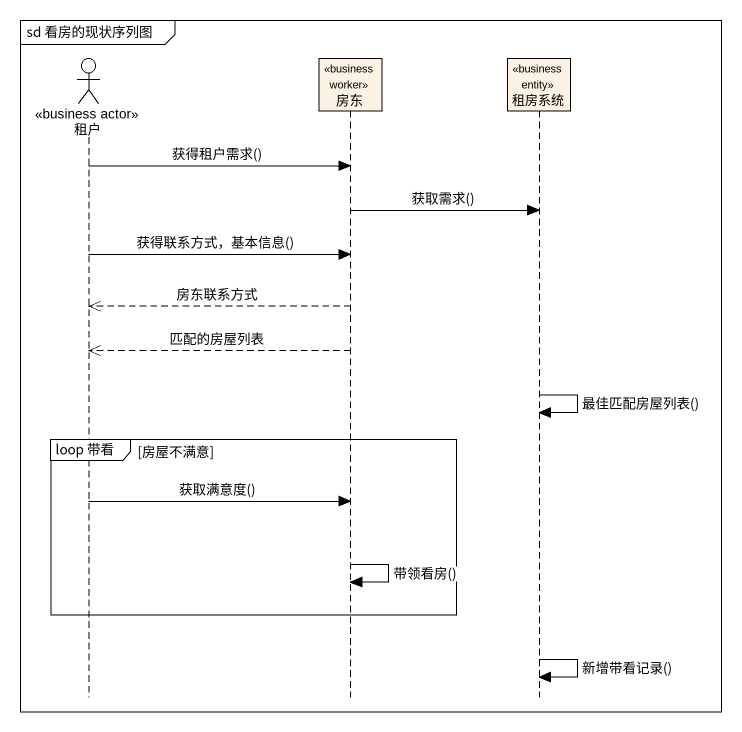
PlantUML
@startuml
mainframe sd 看房的现状序列图
hide footbox
actor 租户 <<business actor>>
participant 房东 <<business worker>>
participant 租房系统 <<business entity>>

租户 -> 房东 : 获得租户需求()
房东 -> 租房系统 : 获取需求()
租户 -> 房东 : 获得联系方式，基本信息()
房东 -->> 租户 : 房东联系方式
房东 -->> 租户 : 匹配的房屋列表
租房系统 -> 租房系统 : 最佳匹配房屋列表()
group loop 带看 [房屋不满意]
  租户 -> 房东 : 获取满意度()
  房东 -> 房东 : 带领看房()
end
租房系统 -> 租房系统 : 新增带看记录()
@enduml
